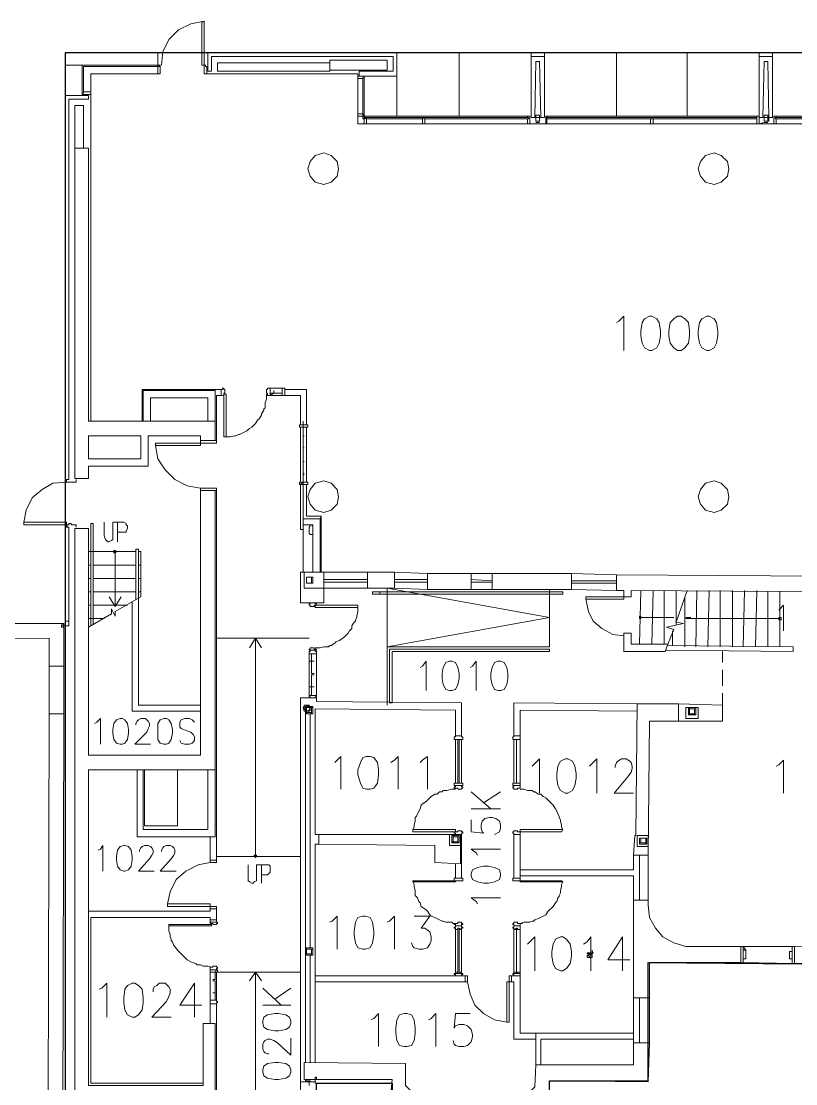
# Model space of a CAD drawing. Header units: metres. Extents: x 3 to 116, y 0 to 119.
# Drawn here: x 68.4 to 84.65, y 96.44 to 118.74 of the extents above; entities that cross this region are included whole.
import ezdxf

# ---------------------------------------------------------------- set-up
doc = ezdxf.new("R2010")
doc.units = ezdxf.units.M
doc.layers.add('Outside', color=7, linetype='Continuous')
doc.layers.add('PDF_Geometry', color=7, linetype='Continuous', transparency=0.8)

msp = doc.modelspace()

# ---------------------------------------------------------------- linework, layer by layer
at = {"layer": 'Outside'}
msp.add_lwpolyline([(100.096, 5.23), (100.096, 66.704), (97.823, 66.679), (97.823, 88.373), (89.611, 88.424), (89.611, 89.55), (74.594, 89.55), (74.594, 96.457), (76.18, 96.457), (76.18, 96.215), (77.024, 95.408), (78.61, 95.382), (79.48, 96.201), (79.48, 96.508), (81.552, 96.508), (81.552, 98.989), (90.404, 98.913, 0.249522), (91.658, 101.292), (94.011, 101.266), (94.037, 107.022), (92.092, 107.048), (92.092, 118.074), (69.324, 118.074), (69.324, 82.054)], format="xyb", dxfattribs=at)
at = {"layer": 'PDF_Geometry', "lineweight": 5}
for points in [[(72.189, 118.714), (72.24, 118.739), (72.189, 118.714), (72.189, 117.818), (72.24, 117.818), (72.24, 118.739), (71.959, 118.688), (71.703, 118.56), (71.499, 118.355), (71.371, 118.1), (71.345, 117.818)], [(71.268, 117.818), (71.268, 118.074), (69.324, 118.074), (69.324, 117.179), (69.324, 109.12), (69.401, 109.12), (69.35, 109.12), (69.35, 109.069), (69.554, 109.069), (69.554, 109.12)], [(72.24, 118.074), (72.317, 118.074)], [(72.317, 117.69), (72.317, 118.074), (76.282, 118.074), (76.282, 117.588), (75.489, 117.588), (75.489, 117.69), (76.206, 117.69), (76.206, 117.997), (72.394, 117.997), (72.394, 117.69), (72.317, 117.69), (72.292, 117.741), (72.292, 117.793)], [(76.282, 118.074), (92.144, 118.074), (92.144, 116.079)], [(77.587, 116.744), (77.587, 118.074)], [(79.097, 117.997), (79.097, 118.074)], [(79.173, 116.718), (79.097, 116.718), (79.097, 117.997), (79.378, 117.997)], [(79.301, 116.718), (79.378, 116.718), (79.378, 117.997), (79.378, 118.074)], [(80.887, 116.744), (80.887, 118.074)], [(82.371, 118.074), (82.371, 116.744)], [(83.88, 117.997), (83.88, 118.074)], [(84.162, 118.074), (84.162, 117.997)], [(69.682, 117.818), (69.324, 117.818)], [(71.268, 117.639), (71.319, 117.639), (71.319, 117.818), (71.294, 117.818), (71.294, 117.793), (71.268, 117.793), (71.268, 117.639), (69.861, 117.639), (69.861, 117.255), (69.861, 110.348)], [(74.875, 117.716), (74.875, 117.69), (72.522, 117.69), (72.522, 117.869), (74.875, 117.869)], [(76.078, 117.741), (76.078, 117.869)], [(79.199, 117.895), (79.276, 117.895), (79.199, 117.895), (79.173, 116.718), (79.301, 116.718), (79.276, 117.895)], [(83.983, 117.895), (84.06, 117.895), (83.983, 117.895), (83.957, 116.718), (84.085, 116.718), (84.06, 117.895)], [(75.464, 117.588), (75.464, 117.639), (72.292, 117.639)], [(75.464, 117.537), (75.464, 116.59), (76.82, 116.59), (76.82, 116.693), (75.643, 116.693), (75.592, 116.744), (75.592, 117.537), (75.592, 116.769), (75.566, 116.795), (75.566, 117.537)], [(76.282, 116.744), (76.282, 117.588)], [(69.401, 109.12), (69.401, 117.102), (69.81, 117.102), (69.81, 117.179), (69.324, 117.179)], [(69.529, 116.079), (69.529, 116.974), (69.708, 116.974), (69.708, 116.079)], [(75.592, 116.769), (75.592, 116.744), (75.592, 116.769), (75.566, 116.769), (75.566, 116.795), (75.464, 116.795), (75.464, 116.744), (75.592, 116.744), (75.617, 116.718), (75.643, 116.718), (75.643, 116.59), (75.592, 116.59), (75.592, 116.693), (75.617, 116.693), (75.617, 116.718), (75.592, 116.718), (75.592, 116.744), (75.592, 116.693), (75.566, 116.693), (75.566, 116.744), (79.02, 116.744), (79.02, 116.718), (79.045, 116.718), (79.045, 116.693), (79.02, 116.693), (79.02, 116.59), (79.071, 116.59), (79.071, 116.744), (79.02, 116.744), (79.071, 116.744)], [(75.592, 116.718), (75.617, 116.718)], [(79.02, 116.718), (76.845, 116.718), (76.82, 116.718), (75.643, 116.718)], [(76.871, 116.693), (79.02, 116.693), (79.02, 116.59), (76.871, 116.59)], [(79.199, 116.769), (79.199, 116.641), (79.276, 116.641), (79.276, 116.769), (79.199, 116.769), (79.276, 116.769)], [(79.199, 116.616), (79.276, 116.616)], [(79.404, 116.744), (79.429, 116.744), (79.404, 116.744), (79.404, 116.59), (79.429, 116.59), (79.429, 116.744)], [(83.88, 116.744), (83.829, 116.744), (83.88, 116.744), (83.88, 116.59), (83.829, 116.59), (83.829, 116.744), (79.429, 116.744), (79.429, 116.693), (81.604, 116.693), (81.604, 116.59), (79.429, 116.59)], [(83.829, 116.59), (81.655, 116.59), (81.655, 116.693), (83.829, 116.693), (83.829, 116.718), (81.629, 116.718), (79.429, 116.718)], [(84.06, 116.616), (83.983, 116.616), (83.88, 116.59), (84.187, 116.59)], [(83.983, 116.769), (83.983, 116.641), (84.085, 116.641), (84.085, 116.769), (83.983, 116.769), (84.06, 116.769)], [(88.664, 116.744), (88.613, 116.744), (88.664, 116.744), (88.664, 116.59), (88.613, 116.59), (88.613, 116.744), (84.239, 116.744), (84.239, 116.718), (86.413, 116.718), (86.388, 116.693), (84.239, 116.693)], [(79.404, 116.59), (79.071, 116.59)], [(86.388, 116.59), (84.239, 116.59)], [(72.599, 110.885), (72.599, 111.013), (72.599, 110.885), (72.496, 110.885), (72.496, 109.939), (72.471, 109.939), (72.164, 109.939), (72.164, 110.041), (72.164, 109.939), (72.164, 109.888), (72.496, 109.888), (72.496, 109.939), (72.164, 109.939), (72.164, 110.041), (71.064, 110.041), (71.064, 109.402), (69.81, 109.402), (69.81, 109.146), (69.529, 109.146), (69.529, 116.079), (69.81, 116.079), (69.81, 110.348), (72.471, 110.348), (72.471, 109.939)], [(80.887, 112.42), (80.938, 112.446), (81.041, 112.548), (81.041, 111.832)], [(82.09, 112.497), (82.166, 112.548), (82.09, 112.497), (82.013, 112.42), (81.987, 112.241), (81.987, 112.139), (82.013, 111.985), (82.09, 111.883), (82.166, 111.832), (82.243, 111.832), (82.32, 111.883), (82.397, 111.985), (82.422, 112.139), (82.422, 112.241), (82.397, 112.42), (82.32, 112.497), (82.243, 112.548), (82.166, 112.548)], [(73.622, 111.039), (73.878, 111.039)], [(73.929, 110.885), (73.929, 111.013), (73.929, 110.885), (73.878, 110.885), (73.878, 111.039), (73.929, 111.039), (73.929, 111.013)], [(70.936, 110.348), (70.936, 111.013), (72.599, 111.013)], [(70.961, 110.348), (70.961, 110.988), (72.471, 110.988), (72.471, 110.348)], [(72.317, 110.348), (72.317, 110.834), (71.115, 110.834), (71.115, 110.348)], [(72.65, 110.016), (72.701, 110.016), (72.701, 110.911), (72.65, 110.911), (72.65, 110.016), (72.778, 110.016), (72.88, 110.041), (72.906, 110.041), (72.957, 110.067), (72.982, 110.067), (73.136, 110.143), (73.187, 110.195), (73.238, 110.22), (73.315, 110.297), (73.366, 110.374), (73.392, 110.399), (73.443, 110.476), (73.443, 110.502), (73.494, 110.578), (73.494, 110.604), (73.52, 110.629), (73.52, 110.732), (73.545, 110.809), (73.545, 110.911)], [(73.699, 110.936), (73.699, 110.988), (73.699, 110.936), (73.622, 110.936)], [(73.878, 110.885), (73.622, 110.885), (73.699, 110.936), (73.878, 110.936)], [(74.261, 110.271), (74.261, 110.885), (73.929, 110.885), (73.929, 111.013), (74.389, 111.013), (74.389, 110.271), (74.261, 110.271), (74.415, 110.271), (74.415, 110.22), (74.236, 110.22), (74.236, 110.271), (74.261, 110.271), (74.389, 110.271)], [(74.389, 110.22), (74.389, 109.069), (74.261, 109.069), (74.261, 110.22), (74.313, 110.22), (74.313, 110.041), (74.338, 110.041), (74.313, 110.041), (74.313, 109.785), (74.338, 109.785), (74.313, 109.785), (74.313, 109.504), (74.338, 109.504), (74.313, 109.504), (74.313, 109.248), (74.338, 109.248)], [(74.313, 107.176), (74.313, 110.348)], [(72.164, 108.941), (71.882, 108.992), (71.626, 109.12), (71.422, 109.325), (71.268, 109.555), (71.217, 109.836), (71.217, 109.888), (71.217, 109.836), (72.164, 109.836), (72.164, 109.888), (71.217, 109.888)], [(72.164, 109.888), (72.164, 109.836)], [(68.454, 108.225), (68.505, 108.481), (68.633, 108.736), (68.838, 108.915), (69.068, 109.043), (69.35, 109.069)], [(74.696, 107.176), (74.696, 108.353), (74.671, 108.301), (74.313, 108.301), (74.313, 108.071), (74.261, 108.071), (74.261, 109.018), (74.415, 109.018), (74.415, 109.069), (74.236, 109.069), (74.236, 109.018), (74.261, 109.018), (74.313, 109.069), (74.313, 109.222), (74.338, 109.222)], [(69.81, 96.124), (72.471, 96.124), (72.471, 97.71), (72.215, 97.71), (72.215, 96.406), (69.81, 96.406), (69.81, 103.032), (72.471, 103.032), (72.471, 108.89), (72.164, 108.89), (72.164, 103.339), (69.81, 103.339), (69.81, 108.097), (69.529, 108.097), (69.529, 96.124)], [(72.471, 108.89), (72.496, 108.89), (72.496, 101.087), (72.368, 101.087), (72.368, 101.624)], [(74.261, 109.018), (74.389, 109.018), (74.389, 108.353), (74.696, 108.353)], [(69.554, 108.122), (69.554, 108.174), (69.452, 108.174), (69.452, 108.199), (69.401, 108.199), (69.401, 108.174), (69.35, 108.174), (69.35, 108.122), (69.375, 108.122), (69.35, 108.174), (68.454, 108.174), (68.454, 108.225), (69.35, 108.225), (69.35, 108.174)], [(69.861, 106.05), (69.861, 108.199), (69.912, 108.199), (69.912, 106.076)], [(70.424, 107.815), (70.424, 108.225), (70.322, 108.225), (70.322, 107.867), (70.296, 107.841), (70.245, 107.815), (70.219, 107.815), (70.168, 107.867), (70.143, 107.943), (70.143, 108.225)], [(70.424, 108.225), (70.552, 108.225), (70.603, 108.199), (70.603, 108.174), (70.629, 108.148), (70.629, 108.097), (70.603, 108.046), (70.603, 108.02), (70.424, 108.02)], [(74.313, 108.174), (74.517, 108.174), (74.517, 108.046)], [(74.466, 108.148), (74.466, 108.174), (74.466, 108.148), (74.441, 108.122), (74.441, 107.995), (74.466, 107.969), (74.517, 107.969), (74.517, 108.148), (74.492, 108.174), (74.466, 108.174)], [(74.671, 107.176), (74.671, 108.301)], [(69.324, 108.122), (69.401, 108.122)], [(74.517, 107.176), (74.517, 108.071)], [(72.471, 107.457), (72.471, 107.867)], [(72.471, 107.432), (72.471, 107.841)], [(69.912, 107.611), (70.808, 107.611), (69.81, 107.611), (69.861, 107.611)], [(69.81, 106.025), (70.296, 106.306), (70.296, 106.408), (70.373, 106.255), (70.373, 106.357), (70.91, 106.664), (70.91, 107.611)], [(70.399, 107.611), (70.373, 107.636), (70.347, 107.636), (70.347, 107.585), (70.373, 107.585), (70.399, 107.611), (70.373, 107.636), (70.347, 107.636), (70.399, 107.611), (70.347, 107.611), (70.399, 107.611), (70.347, 107.611), (70.373, 107.585), (70.347, 107.585)], [(70.373, 107.611), (70.373, 106.46)], [(72.164, 104.387), (70.859, 104.387), (70.859, 106.639), (70.859, 107.662), (70.808, 107.662), (70.808, 106.613)], [(72.164, 107.534), (72.164, 107.432)], [(69.81, 107.329), (69.861, 107.329)], [(69.861, 107.329), (69.81, 107.329), (69.861, 107.329)], [(70.859, 107.329), (70.91, 107.329)], [(70.859, 107.329), (70.91, 107.329), (70.859, 107.329)], [(69.861, 107.048), (69.81, 107.048)], [(69.912, 107.048), (70.808, 107.048)], [(70.91, 107.048), (70.859, 107.048)], [(74.748, 106.843), (75.668, 106.843), (74.748, 106.843), (74.748, 106.536), (74.261, 106.536), (74.261, 107.176), (74.441, 107.176)], [(74.389, 107.074), (74.389, 106.946), (74.389, 107.074), (74.517, 107.074), (74.389, 107.074), (74.517, 107.074), (74.517, 106.946), (74.492, 106.946), (74.492, 107.074), (74.517, 107.074), (74.517, 106.946), (74.389, 106.946), (74.492, 106.946), (74.389, 106.946)], [(75.668, 107.022), (74.748, 107.022), (74.748, 106.971), (75.668, 106.971)], [(76.231, 107.022), (76.922, 107.022), (76.922, 106.971), (76.231, 106.971)], [(77.843, 106.818), (76.922, 106.818), (76.922, 107.15), (77.843, 107.15)], [(78.278, 107.15), (77.843, 107.15), (77.843, 106.818), (78.278, 106.818)], [(77.843, 107.022), (78.278, 106.997)], [(76.078, 104.387), (76.078, 105.615), (79.48, 106.229), (76.078, 106.843), (76.078, 105.615), (79.48, 105.615), (79.48, 106.818)], [(78.278, 106.971), (77.843, 106.971)], [(79.941, 106.997), (80.887, 106.997), (80.887, 106.946), (79.941, 106.946)], [(67.712, 106.587), (67.712, 106.101), (69.298, 106.101), (69.298, 105.206), (68.991, 105.206), (68.991, 105.794), (63.926, 105.769), (63.926, 103.543), (63.542, 103.543), (63.542, 103.722), (63.721, 103.722), (63.721, 105.769), (63.491, 105.769), (63.491, 105.871), (63.542, 105.871)], [(69.81, 106.767), (69.861, 106.767)], [(70.808, 106.767), (69.912, 106.767)], [(70.245, 106.664), (70.373, 106.46), (70.501, 106.664)], [(70.859, 106.767), (70.91, 106.767)], [(76.769, 106.767), (75.924, 106.767), (75.924, 106.715), (76.769, 106.715)], [(81.041, 105.846), (80.811, 105.871), (80.58, 105.999), (80.401, 106.153), (80.299, 106.357), (80.248, 106.613)], [(81.041, 106.664), (81.041, 106.613)], [(81.399, 106.792), (81.373, 105.667)], [(81.629, 105.667), (81.655, 106.792)], [(81.885, 106.792), (81.885, 105.667)], [(82.371, 106.792), (82.141, 106.127), (82.294, 106.101), (81.936, 106.025), (82.09, 105.973), (81.962, 105.667)], [(82.141, 106.076), (82.141, 106.792)], [(82.32, 105.615), (82.32, 106.664)], [(82.576, 106.792), (82.55, 105.615)], [(82.806, 105.615), (82.832, 106.792)], [(83.062, 106.792), (83.062, 105.615)], [(83.318, 105.615), (83.318, 106.792)], [(83.573, 106.792), (83.548, 105.615)], [(83.804, 105.615), (83.829, 106.792)], [(84.06, 106.767), (84.06, 105.615)], [(84.315, 105.615), (84.315, 106.767)], [(69.861, 106.485), (69.81, 106.485)], [(69.912, 106.485), (70.629, 106.485)], [(72.164, 104.259), (70.731, 104.259), (70.731, 106.562)], [(74.62, 105.59), (74.568, 105.59), (74.671, 105.59), (74.748, 105.615), (74.85, 105.615), (74.875, 105.641), (74.901, 105.641), (74.978, 105.692), (75.003, 105.718), (75.08, 105.743), (75.106, 105.769), (75.182, 105.82), (75.259, 105.897), (75.285, 105.948), (75.336, 105.999), (75.336, 106.05), (75.387, 106.127), (75.413, 106.153), (75.413, 106.178), (75.438, 106.229), (75.438, 106.255), (75.464, 106.357), (75.464, 106.434)], [(84.29, 106.383), (84.392, 106.485), (84.392, 105.948)], [(69.298, 106.025), (69.247, 106.025), (69.247, 106.076), (69.298, 106.076), (69.273, 106.05), (69.401, 106.05), (69.273, 106.05), (69.401, 106.05), (69.401, 106.153), (69.35, 106.153), (69.401, 106.153), (69.401, 106.05)], [(70.143, 106.204), (69.81, 106.204)], [(82.013, 106.229), (82.09, 106.229), (81.399, 106.229), (81.399, 106.255), (81.373, 106.255), (81.373, 106.204), (81.399, 106.204), (81.399, 106.229)], [(82.448, 106.229), (82.345, 106.229)], [(84.315, 106.204), (82.345, 106.204)], [(82.064, 105.948), (82.064, 105.641)], [(72.496, 105.794), (74.261, 105.794), (74.441, 105.794)], [(73.443, 105.59), (73.315, 105.794), (73.187, 105.59)], [(73.34, 101.215), (73.34, 101.241), (73.289, 101.241), (73.289, 101.215), (73.315, 101.19), (73.34, 101.215), (73.315, 101.215), (73.315, 101.19), (73.315, 101.215), (73.34, 101.215), (73.34, 101.241), (73.315, 101.215), (73.315, 101.241), (73.315, 101.215), (73.289, 101.241), (73.289, 101.215), (73.315, 101.215), (73.315, 101.19), (73.315, 105.794)], [(74.21, 105.794), (74.082, 105.794)], [(74.543, 105.59), (74.466, 105.59), (74.543, 105.59), (74.543, 105.564), (74.594, 105.564), (74.594, 105.539), (74.441, 105.539), (74.441, 105.564), (74.466, 105.564), (74.466, 105.59)], [(74.568, 105.539), (74.466, 105.539), (74.568, 105.539), (74.568, 105.513), (74.594, 105.513), (74.594, 105.462), (74.441, 105.462), (74.441, 105.513), (74.466, 105.513), (74.466, 105.539)], [(74.441, 105.462), (74.441, 105.308), (74.492, 105.308), (74.492, 105.462)], [(74.594, 104.592), (74.594, 104.771), (74.594, 105.027), (74.594, 105.308), (74.594, 105.462)], [(81.911, 105.539), (84.597, 105.513), (84.597, 105.615), (81.962, 105.641)], [(83.113, 105.283), (83.113, 105.513)], [(74.543, 105.027), (74.492, 105.027), (74.492, 104.771), (74.543, 104.771), (74.441, 104.771), (74.441, 105.027), (74.441, 105.308), (74.543, 105.308), (74.492, 105.308), (74.492, 105.053), (74.543, 105.053)], [(74.492, 105.308), (74.543, 105.308)], [(76.82, 105.206), (76.769, 105.18), (76.82, 105.206), (76.896, 105.308), (76.896, 104.694)], [(77.306, 105.283), (77.383, 105.308), (77.306, 105.283), (77.255, 105.18), (77.229, 105.053), (77.229, 104.95), (77.255, 104.822), (77.306, 104.72), (77.383, 104.694), (77.434, 104.694), (77.51, 104.72), (77.562, 104.822), (77.587, 104.95), (77.587, 105.053), (77.562, 105.18), (77.51, 105.283), (77.434, 105.308), (77.383, 105.308)], [(77.817, 105.18), (77.869, 105.206), (77.945, 105.308), (77.945, 104.694)], [(78.329, 105.283), (78.406, 105.308), (78.329, 105.283), (78.278, 105.18), (78.252, 105.053), (78.252, 104.95), (78.278, 104.822), (78.329, 104.72), (78.406, 104.694), (78.457, 104.694), (78.534, 104.72), (78.585, 104.822), (78.61, 104.95), (78.61, 105.053), (78.585, 105.18), (78.534, 105.283), (78.457, 105.308), (78.406, 105.308)], [(83.113, 104.797), (83.113, 105.129)], [(74.441, 104.592), (74.441, 104.771), (74.492, 104.771), (74.492, 104.592)], [(74.568, 104.541), (74.466, 104.541), (74.568, 104.541), (74.568, 104.566), (74.594, 104.566), (74.594, 104.592), (74.441, 104.592), (74.441, 104.566), (74.466, 104.566), (74.466, 104.541)], [(74.492, 104.771), (74.543, 104.771)], [(83.113, 104.387), (83.113, 104.643)], [(74.441, 89.626), (74.261, 89.626), (74.261, 96.482), (74.261, 104.541), (74.594, 104.541), (74.594, 104.464), (77.638, 104.439), (77.638, 103.748), (77.51, 103.748), (77.51, 104.285), (74.568, 104.311), (74.568, 101.676), (74.645, 101.676)], [(74.441, 104.387), (74.466, 104.336), (74.441, 104.387), (74.338, 104.387), (74.338, 104.362), (74.313, 104.336), (74.338, 104.259), (74.441, 104.259), (74.466, 104.285), (74.466, 104.336), (74.441, 104.362), (74.415, 104.387), (74.364, 104.362), (74.338, 104.336), (74.338, 104.311), (74.389, 104.259), (74.441, 104.285), (74.466, 104.336)], [(74.364, 96.892), (74.364, 104.362), (74.389, 104.362), (74.389, 104.234), (74.389, 104.362), (74.517, 104.362), (74.517, 104.336), (74.389, 104.336), (74.389, 104.362), (74.517, 104.362)], [(77.638, 103.748), (77.638, 104.387)], [(81.322, 104.413), (78.738, 104.439), (78.738, 103.748), (78.866, 103.748), (78.866, 104.285), (81.322, 104.259)], [(78.738, 103.748), (78.738, 104.362)], [(82.192, 104.413), (83.113, 104.387), (83.113, 104.055), (82.192, 104.055)], [(74.389, 104.208), (74.492, 104.208), (74.492, 104.234), (74.389, 104.234), (74.389, 104.208), (74.517, 104.208), (74.492, 104.208), (74.492, 104.336), (74.517, 104.336), (74.517, 104.208)], [(74.466, 99.296), (74.466, 104.208)], [(82.422, 104.336), (82.397, 104.336), (82.422, 104.336), (82.422, 104.208), (82.397, 104.208), (82.397, 104.336), (82.55, 104.336), (82.422, 104.336), (82.422, 104.311), (82.55, 104.311), (82.55, 104.336)], [(82.55, 104.183), (82.525, 104.183), (82.525, 104.311), (82.55, 104.311), (82.55, 104.183), (82.397, 104.183), (82.525, 104.183), (82.525, 104.208), (82.397, 104.208), (82.397, 104.183)], [(69.989, 104.029), (69.938, 104.004), (69.989, 104.029), (70.066, 104.106), (70.066, 103.569)], [(70.399, 104.08), (70.475, 104.106), (70.399, 104.08), (70.347, 104.004), (70.322, 103.876), (70.322, 103.799), (70.347, 103.671), (70.399, 103.594), (70.475, 103.569), (70.526, 103.569), (70.578, 103.594), (70.629, 103.671), (70.654, 103.799), (70.654, 103.876), (70.629, 104.004), (70.578, 104.08), (70.526, 104.106), (70.475, 104.106)], [(70.808, 104.004), (70.808, 103.978), (70.808, 104.004), (70.833, 104.055), (70.859, 104.08), (70.91, 104.106), (71.012, 104.106), (71.064, 104.055), (71.089, 104.004), (71.089, 103.952), (71.064, 103.901), (71.038, 103.825), (70.782, 103.569), (71.115, 103.569)], [(71.319, 104.08), (71.396, 104.106), (71.319, 104.08), (71.268, 104.004), (71.268, 103.671), (71.319, 103.594), (71.396, 103.569), (71.447, 103.569), (71.499, 103.594), (71.55, 103.671), (71.575, 103.799), (71.575, 103.876), (71.55, 104.004), (71.499, 104.08), (71.447, 104.106), (71.396, 104.106)], [(71.985, 104.08), (72.036, 104.029), (71.985, 104.08), (71.933, 104.106), (71.831, 104.106), (71.754, 104.08), (71.729, 104.029), (71.729, 103.927), (71.754, 103.901), (71.806, 103.876), (71.959, 103.825), (72.01, 103.773), (72.036, 103.722), (72.036, 103.645), (71.985, 103.594), (71.933, 103.569), (71.831, 103.569), (71.754, 103.594), (71.729, 103.645)], [(77.51, 102.75), (77.51, 103.671), (77.638, 103.671), (77.638, 102.75), (77.587, 102.75), (77.587, 103.671), (77.562, 103.671), (77.562, 102.75), (77.587, 102.75)], [(78.866, 102.75), (78.866, 103.671), (78.738, 103.671), (78.738, 102.75), (78.79, 102.75), (78.79, 103.671), (78.79, 102.75)], [(75.029, 103.236), (74.978, 103.185), (75.106, 103.313), (75.106, 102.622)], [(75.566, 103.287), (75.643, 103.313), (75.566, 103.287), (75.515, 103.185), (75.464, 103.032), (75.464, 102.929), (75.515, 102.75), (75.566, 102.648), (75.643, 102.622), (75.72, 102.622), (75.796, 102.648), (75.873, 102.75), (75.899, 102.929), (75.899, 103.032), (75.873, 103.185), (75.796, 103.287), (75.72, 103.313), (75.643, 103.313)], [(76.155, 103.185), (76.231, 103.236), (76.308, 103.313), (76.308, 102.622)], [(76.769, 103.185), (76.82, 103.236), (76.922, 103.313), (76.922, 102.622)], [(79.122, 103.108), (79.276, 103.262), (79.276, 102.545)], [(80.324, 103.108), (80.478, 103.262), (80.478, 102.545)], [(80.862, 103.083), (80.862, 103.108), (80.887, 103.185), (80.913, 103.211), (80.99, 103.262), (81.092, 103.262), (81.169, 103.211), (81.194, 103.185), (81.22, 103.108), (81.22, 103.057), (81.194, 102.98), (81.118, 102.878), (80.836, 102.545), (81.245, 102.545)], [(84.29, 103.134), (84.239, 103.108), (84.29, 103.134), (84.392, 103.236), (84.392, 102.545)], [(72.317, 103.032), (72.317, 101.778), (70.961, 101.778), (70.961, 103.032), (70.833, 103.032), (70.833, 101.624), (72.471, 101.624), (72.471, 103.032)], [(77.459, 102.622), (77.51, 102.622), (77.434, 102.622), (77.331, 102.597), (77.255, 102.597), (77.229, 102.571), (77.178, 102.571), (77.127, 102.52), (77.076, 102.52), (76.999, 102.469), (76.896, 102.366), (76.82, 102.315), (76.794, 102.29), (76.769, 102.213), (76.743, 102.162), (76.692, 102.059), (76.666, 102.034), (76.666, 101.957), (76.641, 101.88), (76.641, 101.829), (76.615, 101.778)], [(77.664, 102.699), (77.638, 102.699), (77.664, 102.699), (77.664, 102.75), (77.485, 102.75), (77.485, 102.699), (77.638, 102.699)], [(77.843, 102.571), (78.252, 102.213)], [(78.099, 102.341), (78.457, 102.571)], [(78.713, 102.699), (78.738, 102.699), (78.713, 102.699), (78.713, 102.75), (78.866, 102.75), (78.866, 102.699), (78.738, 102.699)], [(79.736, 101.727), (79.762, 101.778), (78.866, 101.778), (78.866, 101.727), (79.736, 101.727), (79.762, 101.778), (79.736, 101.829), (79.736, 101.88), (79.711, 101.957), (79.711, 101.983), (79.685, 102.034), (79.685, 102.059), (79.659, 102.111), (79.634, 102.162), (79.608, 102.213), (79.557, 102.29), (79.404, 102.443), (79.352, 102.469), (79.301, 102.52), (79.25, 102.52), (79.173, 102.571), (79.148, 102.571), (79.122, 102.597), (79.02, 102.597), (78.943, 102.622), (78.866, 102.622)], [(78.457, 102.213), (77.843, 102.213)], [(78.329, 101.676), (78.431, 101.727), (78.457, 101.804), (78.457, 101.88), (78.431, 101.957), (78.355, 102.008), (78.278, 102.034), (78.227, 102.034), (78.124, 102.008), (78.073, 101.957), (78.048, 101.88), (78.048, 101.804), (78.073, 101.727), (78.099, 101.701), (77.843, 101.727), (77.843, 101.983)], [(77.51, 101.676), (77.638, 101.676), (77.638, 100.755), (77.51, 100.755), (77.51, 101.062)], [(78.866, 100.934), (78.866, 101.676), (78.738, 101.676), (78.738, 100.755), (78.866, 100.755), (78.866, 100.806)], [(70.066, 101.369), (70.015, 101.343), (70.066, 101.369), (70.117, 101.445), (70.117, 100.908)], [(70.475, 101.42), (70.552, 101.445), (70.475, 101.42), (70.424, 101.343), (70.399, 101.215), (70.399, 101.138), (70.424, 101.011), (70.475, 100.934), (70.552, 100.908), (70.578, 100.908), (70.654, 100.934), (70.705, 101.011), (70.731, 101.138), (70.731, 101.215), (70.705, 101.343), (70.654, 101.42), (70.578, 101.445), (70.552, 101.445)], [(70.885, 101.343), (70.885, 101.317), (70.885, 101.343), (70.91, 101.394), (70.936, 101.42), (70.987, 101.445), (71.064, 101.445), (71.115, 101.42), (71.14, 101.394), (71.166, 101.343), (71.166, 101.292), (71.14, 101.241), (71.089, 101.164), (70.859, 100.908), (71.192, 100.908)], [(71.345, 101.317), (71.345, 101.343), (71.371, 101.394), (71.396, 101.42), (71.447, 101.445), (71.524, 101.445), (71.575, 101.42), (71.601, 101.394), (71.626, 101.343), (71.626, 101.292), (71.601, 101.241), (71.55, 101.164), (71.319, 100.908), (71.652, 100.908)], [(74.568, 101.471), (74.645, 101.471), (74.568, 101.471), (74.568, 98.708)], [(77.434, 101.65), (77.459, 101.65), (77.459, 101.522), (77.434, 101.522), (77.434, 101.65), (77.587, 101.65), (77.459, 101.65), (77.459, 101.624), (77.587, 101.624), (77.587, 101.65)], [(77.587, 101.497), (77.562, 101.497), (77.562, 101.624), (77.587, 101.624), (77.587, 101.497), (77.434, 101.497), (77.562, 101.497), (77.562, 101.522), (77.434, 101.522), (77.434, 101.497)], [(81.373, 101.599), (81.399, 101.599), (81.399, 101.497), (81.373, 101.497), (81.373, 101.599), (81.527, 101.599), (81.399, 101.599), (81.527, 101.599), (81.527, 101.471), (81.501, 101.471), (81.501, 101.599), (81.527, 101.599), (81.527, 101.471), (81.373, 101.471), (81.501, 101.471), (81.501, 101.497), (81.373, 101.497), (81.373, 101.471)], [(77.971, 101.241), (77.945, 101.292), (77.843, 101.369), (78.457, 101.369)], [(81.245, 100.294), (81.245, 100.806), (78.866, 100.806), (78.866, 100.934), (81.245, 100.934), (81.245, 101.241)], [(81.373, 101.241), (81.373, 100.294)], [(81.552, 101.241), (81.552, 100.294)], [(72.368, 101.087), (72.113, 101.036), (71.857, 100.908), (71.652, 100.729), (71.524, 100.473), (71.473, 100.217), (71.473, 100.166), (71.473, 100.217), (72.368, 100.217), (72.368, 100.166), (71.473, 100.166)], [(72.496, 101.138), (72.368, 101.138)], [(72.496, 101.215), (74.261, 101.215)], [(73.161, 101.036), (73.161, 100.704), (73.187, 100.678), (73.238, 100.652), (73.264, 100.652), (73.289, 100.678), (73.34, 100.704), (73.34, 101.036), (73.443, 101.036), (73.443, 100.652)], [(73.443, 101.036), (73.596, 101.036), (73.622, 101.011), (73.622, 100.883), (73.571, 100.831), (73.443, 100.831)], [(77.869, 100.729), (77.843, 100.806), (77.869, 100.729), (77.971, 100.678), (78.099, 100.652), (78.201, 100.652), (78.329, 100.678), (78.431, 100.729), (78.457, 100.806), (78.457, 100.857), (78.431, 100.934), (78.329, 100.985), (78.201, 101.011), (78.099, 101.011), (77.971, 100.985), (77.869, 100.934), (77.843, 100.857), (77.843, 100.806)], [(76.615, 100.704), (76.615, 100.678), (77.51, 100.678), (77.51, 100.704), (76.615, 100.704), (76.615, 100.678), (76.641, 100.627), (76.641, 100.576), (76.666, 100.499), (76.666, 100.397), (76.717, 100.345), (76.743, 100.269), (76.769, 100.243), (76.794, 100.166), (76.82, 100.141), (76.896, 100.09), (76.922, 100.064), (76.973, 99.987), (76.999, 99.962), (77.076, 99.936), (77.229, 99.859), (77.255, 99.859), (77.306, 99.834), (77.434, 99.834), (77.459, 99.808), (77.51, 99.808)], [(78.917, 99.808), (78.866, 99.808), (78.943, 99.834), (79.071, 99.834), (79.122, 99.859), (79.148, 99.859), (79.173, 99.885), (79.25, 99.91), (79.404, 99.987), (79.455, 100.064), (79.557, 100.166), (79.608, 100.243), (79.634, 100.269), (79.659, 100.345), (79.685, 100.371), (79.685, 100.397), (79.711, 100.448), (79.711, 100.499), (79.736, 100.576), (79.736, 100.627), (79.762, 100.678)], [(77.971, 100.217), (77.945, 100.269), (77.843, 100.345), (78.457, 100.345)], [(72.215, 96.457), (69.861, 96.457), (69.861, 99.936), (72.368, 99.936), (72.368, 99.834), (72.496, 99.834), (72.496, 100.166), (72.368, 100.166), (72.368, 100.064), (69.81, 100.064)], [(72.368, 100.166), (72.368, 100.217)], [(72.368, 100.115), (72.496, 100.115)], [(72.368, 99.885), (72.496, 99.885)], [(74.927, 99.859), (74.875, 99.834), (74.927, 99.859), (75.029, 99.962), (75.029, 99.271)], [(75.464, 99.936), (75.566, 99.962), (75.464, 99.936), (75.413, 99.834), (75.387, 99.655), (75.387, 99.552), (75.413, 99.399), (75.464, 99.296), (75.566, 99.271), (75.617, 99.271), (75.72, 99.296), (75.771, 99.399), (75.796, 99.552), (75.796, 99.655), (75.771, 99.834), (75.72, 99.936), (75.617, 99.962), (75.566, 99.962)], [(76.078, 99.834), (76.129, 99.859), (76.231, 99.962), (76.231, 99.271)], [(76.641, 99.962), (76.973, 99.962), (76.794, 99.706), (76.871, 99.706), (76.948, 99.655), (76.973, 99.629), (76.999, 99.527), (76.999, 99.45), (76.973, 99.373), (76.922, 99.296), (76.82, 99.271), (76.743, 99.271), (76.641, 99.296), (76.615, 99.322), (76.589, 99.399)], [(71.499, 99.783), (71.499, 99.757), (72.394, 99.757), (72.394, 99.783), (71.499, 99.783), (71.499, 99.655), (71.524, 99.578), (71.524, 99.527), (71.55, 99.476), (71.55, 99.45), (71.575, 99.424), (71.601, 99.348), (71.626, 99.322), (71.678, 99.245), (71.882, 99.041), (71.985, 98.989), (72.061, 98.964), (72.087, 98.938), (72.164, 98.938), (72.215, 98.913), (72.317, 98.913), (72.394, 98.887)], [(77.664, 99.731), (77.638, 99.731), (77.664, 99.731), (77.664, 99.706), (77.638, 99.706), (77.638, 99.68), (77.587, 99.68), (77.587, 99.706), (77.562, 99.706), (77.562, 99.68), (77.51, 99.68), (77.51, 99.706), (77.485, 99.706), (77.485, 99.731), (77.51, 99.731), (77.51, 99.757), (77.638, 99.757), (77.638, 99.731)], [(77.51, 99.68), (77.51, 98.759), (77.638, 98.759), (77.638, 99.68), (77.587, 99.706), (77.587, 98.759), (77.562, 98.759), (77.562, 99.706), (77.587, 99.706)], [(78.866, 99.68), (78.866, 98.759), (78.738, 98.759), (78.738, 99.68), (78.79, 99.706), (78.79, 98.759), (78.79, 99.706)], [(79.071, 99.424), (79.02, 99.373), (79.173, 99.527), (79.173, 98.81)], [(80.197, 99.373), (80.273, 99.424), (80.35, 99.527), (80.35, 98.81)], [(81.169, 99.041), (80.708, 99.041), (81.015, 99.527), (81.015, 98.81)], [(74.517, 99.296), (74.389, 99.296), (74.389, 99.271), (74.517, 99.271), (74.517, 99.296), (74.389, 99.296), (74.389, 99.169), (74.389, 99.296)], [(74.492, 99.143), (74.389, 99.143), (74.492, 99.143), (74.492, 99.169), (74.389, 99.169), (74.389, 99.143), (74.517, 99.143), (74.492, 99.143), (74.492, 99.271), (74.517, 99.271), (74.517, 99.143)], [(80.273, 99.092), (80.376, 99.092), (80.273, 99.092), (80.273, 99.143), (80.324, 99.117), (80.324, 99.092), (80.376, 99.092), (80.376, 99.143), (80.299, 99.169), (80.273, 99.169), (80.299, 99.169), (80.299, 99.143), (80.35, 99.143), (80.376, 99.169), (80.376, 99.194), (80.273, 99.194), (80.273, 99.169), (80.376, 99.169), (80.401, 99.194), (80.376, 99.22), (80.376, 99.245), (80.376, 99.22)], [(84.622, 99.322), (83.497, 99.322)], [(83.548, 98.989), (83.548, 99.322), (83.599, 99.245), (83.599, 99.066), (83.548, 99.066)], [(83.599, 99.245), (83.548, 99.245)], [(84.571, 99.066), (84.52, 99.066), (84.52, 99.22), (84.571, 99.22)], [(84.571, 99.322), (84.571, 98.964)], [(74.466, 96.892), (74.466, 99.143)], [(72.496, 98.836), (72.368, 98.836), (72.368, 98.785), (72.522, 98.785), (72.522, 98.836), (72.496, 98.836), (72.471, 98.785), (72.471, 98.631), (72.42, 98.631)], [(74.261, 98.785), (72.496, 98.785), (72.368, 98.785), (72.368, 98.196), (72.496, 98.196), (72.496, 98.785)], [(73.187, 98.606), (73.315, 98.785)], [(73.315, 90.343), (73.315, 98.785), (73.443, 98.606)], [(70.092, 98.452), (70.04, 98.427), (70.092, 98.452), (70.194, 98.555), (70.194, 97.838)], [(71.166, 98.427), (71.166, 98.376), (71.166, 98.427), (71.192, 98.478), (71.243, 98.503), (71.294, 98.555), (71.422, 98.555), (71.499, 98.478), (71.524, 98.427), (71.524, 98.35), (71.499, 98.273), (71.447, 98.171), (71.14, 97.838), (71.55, 97.838)], [(72.189, 98.094), (71.729, 98.094), (72.036, 98.555), (72.036, 97.838)], [(72.42, 98.606), (72.471, 98.606), (72.471, 98.35), (72.42, 98.35), (72.471, 98.35), (72.471, 98.196)], [(77.715, 98.708), (77.715, 98.58), (77.766, 98.58), (77.766, 98.708), (74.568, 98.708), (74.568, 98.58), (77.766, 98.58), (77.817, 98.324), (77.92, 98.094), (78.099, 97.915), (78.329, 97.787), (78.585, 97.736)], [(74.568, 98.58), (74.568, 96.892)], [(78.585, 98.58), (78.636, 98.58), (78.636, 98.708), (78.866, 98.708), (78.866, 97.506), (81.245, 97.506)], [(79.199, 97.378), (78.738, 97.378), (78.738, 98.58), (78.636, 98.58)], [(78.687, 98.708), (78.687, 98.58)], [(73.852, 98.094), (73.468, 98.452)], [(73.724, 98.222), (74.057, 98.452)], [(72.368, 98.12), (72.496, 98.12), (72.368, 98.12), (72.368, 98.196), (72.496, 98.196), (72.496, 98.171), (72.522, 98.171), (72.522, 98.145), (72.496, 98.145), (72.496, 98.12), (72.496, 90.266), (72.292, 90.266), (72.036, 90.215), (71.831, 90.112), (71.652, 89.959), (71.524, 89.729), (71.473, 89.498)], [(72.368, 97.71), (72.368, 98.12), (72.496, 98.12)], [(81.245, 98.248), (81.245, 97.301)], [(81.373, 98.248), (81.373, 97.301)], [(81.578, 97.301), (81.578, 98.248)], [(73.468, 98.094), (74.057, 98.094)], [(73.494, 97.634), (73.468, 97.71), (73.494, 97.634), (73.571, 97.582), (73.724, 97.557), (73.801, 97.557), (73.954, 97.582), (74.031, 97.634), (74.057, 97.71), (74.057, 97.762), (74.031, 97.838), (73.954, 97.889), (73.801, 97.915), (73.724, 97.915), (73.571, 97.889), (73.494, 97.838), (73.468, 97.762), (73.468, 97.71)], [(75.796, 97.813), (75.745, 97.787), (75.796, 97.813), (75.899, 97.915), (75.899, 97.224)], [(76.334, 97.889), (76.436, 97.915), (76.334, 97.889), (76.282, 97.787), (76.257, 97.608), (76.257, 97.506), (76.282, 97.352), (76.334, 97.25), (76.436, 97.224), (76.487, 97.224), (76.589, 97.25), (76.641, 97.352), (76.666, 97.506), (76.666, 97.608), (76.641, 97.787), (76.589, 97.889), (76.487, 97.915), (76.436, 97.915)], [(76.948, 97.787), (76.999, 97.813), (77.101, 97.915), (77.101, 97.224)], [(77.459, 97.352), (77.485, 97.275), (77.51, 97.25), (77.587, 97.224), (77.689, 97.224), (77.766, 97.25), (77.843, 97.327), (77.869, 97.429), (77.869, 97.48), (77.843, 97.582), (77.766, 97.659), (77.689, 97.685), (77.587, 97.685), (77.51, 97.659), (77.485, 97.608), (77.51, 97.915), (77.817, 97.915)], [(79.199, 97.506), (79.199, 96.841), (79.301, 96.841), (79.301, 97.378), (81.245, 97.378)], [(73.571, 97.071), (73.596, 97.071), (73.571, 97.071), (73.52, 97.096), (73.494, 97.122), (73.468, 97.173), (73.468, 97.275), (73.494, 97.327), (73.52, 97.352), (73.571, 97.378), (73.622, 97.378), (73.699, 97.352), (73.775, 97.301), (74.057, 97.045), (74.057, 97.403)], [(73.494, 96.61), (73.468, 96.687), (73.494, 96.61), (73.571, 96.559), (73.724, 96.534), (73.801, 96.534), (73.954, 96.559), (74.031, 96.61), (74.057, 96.687), (74.057, 96.738), (74.031, 96.815), (73.954, 96.866), (73.801, 96.892), (73.724, 96.892), (73.571, 96.866), (73.494, 96.815), (73.468, 96.738), (73.468, 96.687)], [(74.568, 96.559), (74.568, 96.457), (74.594, 96.457), (74.568, 96.457), (74.568, 96.559), (74.568, 96.534), (74.568, 96.585), (74.594, 96.585), (74.594, 96.534)], [(74.364, 96.534), (74.364, 96.508), (74.466, 96.508), (74.466, 96.482), (74.261, 96.482)], [(74.441, 96.406), (74.441, 96.482), (74.568, 96.482), (74.568, 96.457), (74.594, 96.457), (74.594, 96.431)]]:
    msp.add_lwpolyline(points, dxfattribs=at)
for points in [[(83.88, 117.997), (84.162, 117.997), (84.162, 116.718), (83.88, 116.718)], [(69.682, 117.818), (69.682, 117.23), (69.708, 117.23), (69.708, 117.793), (71.268, 117.793), (71.294, 117.818)], [(72.24, 117.793), (72.24, 117.639), (72.292, 117.639), (72.292, 117.793), (72.266, 117.793), (72.266, 117.818), (72.24, 117.818)], [(74.875, 117.716), (74.875, 117.92), (76.078, 117.92), (76.078, 117.716)], [(75.592, 117.537), (75.592, 117.588), (75.464, 117.588), (75.464, 117.537), (75.566, 117.537), (75.566, 117.562), (75.592, 117.562)], [(69.708, 117.204), (69.682, 117.204), (69.682, 117.23), (69.708, 117.23), (69.708, 117.255), (69.861, 117.255), (69.861, 117.204)], [(76.82, 116.718), (76.82, 116.59), (76.871, 116.59), (76.871, 116.693), (76.845, 116.693), (76.845, 116.718)], [(79.199, 116.641), (79.276, 116.641), (79.199, 116.641), (79.199, 116.769), (79.276, 116.769), (79.276, 116.641)], [(81.629, 116.718), (81.629, 116.693), (81.604, 116.693), (81.604, 116.59), (81.655, 116.59), (81.655, 116.693), (81.629, 116.693)], [(83.983, 116.641), (84.06, 116.641), (83.983, 116.641), (83.983, 116.769), (84.06, 116.769), (84.06, 116.641)], [(84.239, 116.744), (84.187, 116.744), (84.187, 116.59), (84.239, 116.59), (84.239, 116.693), (84.213, 116.693), (84.213, 116.718), (84.239, 116.718)], [(75.055, 115.644), (75.029, 115.797), (74.901, 115.925), (74.748, 115.976), (74.568, 115.925), (74.466, 115.797), (74.415, 115.644), (74.466, 115.49), (74.568, 115.362), (74.748, 115.311), (74.901, 115.362), (75.029, 115.49)], [(83.241, 115.644), (83.215, 115.797), (83.087, 115.925), (82.934, 115.976), (82.755, 115.925), (82.652, 115.797), (82.601, 115.644), (82.652, 115.49), (82.755, 115.362), (82.934, 115.311), (83.087, 115.362), (83.215, 115.49)], [(81.578, 112.548), (81.629, 112.548), (81.732, 112.497), (81.783, 112.42), (81.808, 112.241), (81.808, 112.139), (81.783, 111.985), (81.732, 111.883), (81.629, 111.832), (81.578, 111.832), (81.476, 111.883), (81.425, 111.985), (81.399, 112.139), (81.399, 112.241), (81.425, 112.42), (81.476, 112.497)], [(82.78, 112.548), (82.832, 112.548), (82.934, 112.497), (82.985, 112.42), (83.011, 112.241), (83.011, 112.139), (82.985, 111.985), (82.934, 111.883), (82.832, 111.832), (82.78, 111.832), (82.678, 111.883), (82.627, 111.985), (82.601, 112.139), (82.601, 112.241), (82.627, 112.42), (82.678, 112.497)], [(72.675, 111.013), (72.675, 110.936), (72.65, 110.936), (72.65, 110.885), (72.599, 110.885), (72.599, 111.013), (72.624, 111.013), (72.624, 111.039), (72.65, 111.039), (72.65, 111.013)], [(73.545, 111.013), (73.545, 110.936), (73.571, 110.936), (73.571, 110.885), (73.622, 110.885), (73.622, 111.039), (73.571, 111.039), (73.571, 111.013)], [(69.81, 109.555), (70.91, 109.555), (70.91, 110.041), (69.81, 110.041)], [(75.055, 108.762), (75.029, 108.915), (74.901, 109.043), (74.748, 109.095), (74.568, 109.043), (74.466, 108.915), (74.415, 108.762), (74.466, 108.608), (74.568, 108.481), (74.748, 108.429), (74.901, 108.481), (75.029, 108.608)], [(83.241, 108.762), (83.215, 108.915), (83.087, 109.043), (82.934, 109.095), (82.755, 109.043), (82.652, 108.915), (82.601, 108.762), (82.652, 108.608), (82.755, 108.481), (82.934, 108.429), (83.087, 108.481), (83.215, 108.608)], [(72.496, 108.89), (72.496, 108.941), (72.164, 108.941), (72.164, 108.89)], [(69.324, 106.153), (69.324, 108.122), (69.401, 108.122), (69.401, 106.153)], [(70.91, 107.611), (70.859, 107.611)], [(70.808, 107.329), (69.912, 107.329)], [(74.338, 106.843), (74.338, 107.176), (74.748, 107.176), (74.748, 106.843)], [(74.748, 107.176), (75.668, 107.176)], [(75.668, 106.843), (75.668, 107.176), (76.231, 107.176), (76.231, 106.843)], [(76.922, 107.15), (76.231, 107.176)], [(79.941, 106.818), (79.941, 107.15), (78.278, 107.15), (78.278, 106.818)], [(80.887, 107.125), (79.941, 107.15)], [(79.941, 106.818), (80.887, 106.792), (80.887, 107.125), (92.732, 107.048), (92.732, 106.715), (81.194, 106.792), (81.194, 106.664), (81.041, 106.664), (81.041, 106.792), (80.887, 106.792)], [(76.231, 106.843), (76.922, 106.818)], [(79.762, 106.715), (79.762, 106.767), (75.771, 106.767), (75.771, 106.715)], [(81.041, 106.613), (81.041, 106.664), (80.248, 106.664), (80.248, 106.613)], [(74.466, 106.46), (74.543, 106.46), (74.543, 106.485), (74.594, 106.485), (74.594, 106.511), (74.568, 106.511), (74.568, 106.536), (74.466, 106.536), (74.466, 106.511), (74.441, 106.511), (74.441, 106.485), (74.466, 106.485)], [(74.568, 106.434), (74.568, 106.485), (75.464, 106.485), (75.464, 106.434)], [(84.341, 106.204), (84.341, 106.229), (84.29, 106.229), (84.29, 106.178), (84.341, 106.178)], [(81.041, 105.897), (81.194, 105.897), (81.194, 105.667), (81.962, 105.667), (81.911, 105.513), (81.041, 105.513)], [(79.48, 105.513), (79.48, 105.564), (76.129, 105.564), (76.129, 104.439), (76.18, 104.439), (76.18, 105.513)], [(68.991, 104.208), (68.991, 105.206), (69.298, 105.206), (69.298, 104.208)], [(81.297, 101.65), (81.271, 101.65), (81.245, 101.241), (81.552, 101.241), (81.578, 104.055), (82.192, 104.055), (82.192, 104.413), (81.322, 104.413)], [(68.838, 96.022), (68.966, 96.022), (68.991, 104.208), (69.298, 104.208), (69.273, 95.715), (68.838, 95.715)], [(82.345, 104.106), (82.345, 104.336), (82.601, 104.336), (82.601, 104.106)], [(77.638, 103.722), (77.664, 103.722), (77.664, 103.671), (77.485, 103.671), (77.485, 103.722), (77.51, 103.722), (77.51, 103.748), (77.638, 103.748)], [(78.738, 103.722), (78.713, 103.722), (78.713, 103.671), (78.866, 103.671), (78.866, 103.748), (78.738, 103.748)], [(79.813, 103.262), (79.864, 103.262), (79.966, 103.211), (80.017, 103.108), (80.043, 102.955), (80.043, 102.852), (80.017, 102.699), (79.966, 102.597), (79.864, 102.545), (79.813, 102.545), (79.711, 102.597), (79.659, 102.699), (79.634, 102.852), (79.634, 102.955), (79.659, 103.108), (79.711, 103.211)], [(70.987, 103.032), (70.987, 101.855), (71.678, 101.855), (71.678, 103.032)], [(77.638, 102.622), (77.562, 102.622), (77.562, 102.648), (77.485, 102.648), (77.485, 102.673), (77.51, 102.673), (77.51, 102.699), (77.638, 102.699), (77.638, 102.673), (77.664, 102.673), (77.664, 102.648), (77.638, 102.648)], [(78.738, 102.622), (78.815, 102.622), (78.815, 102.648), (78.866, 102.648), (78.866, 102.699), (78.738, 102.699), (78.738, 102.673), (78.713, 102.673), (78.713, 102.648), (78.738, 102.648)], [(77.613, 101.676), (74.645, 101.676), (74.645, 101.471), (77.076, 101.445), (77.076, 101.087), (77.613, 101.062)], [(76.615, 101.727), (76.615, 101.778), (77.51, 101.778), (77.51, 101.727)], [(77.383, 101.445), (77.383, 101.676), (77.638, 101.676), (77.638, 101.445)], [(77.638, 101.752), (77.562, 101.752), (77.562, 101.727), (77.485, 101.727), (77.485, 101.701), (77.51, 101.701), (77.51, 101.676), (77.638, 101.676), (77.638, 101.701), (77.664, 101.701), (77.664, 101.727), (77.638, 101.727)], [(78.738, 101.752), (78.815, 101.752), (78.815, 101.727), (78.866, 101.727), (78.866, 101.676), (78.738, 101.676), (78.738, 101.701), (78.713, 101.701), (78.713, 101.727), (78.738, 101.727)], [(81.322, 101.42), (81.322, 101.65), (81.552, 101.65), (81.552, 101.42)], [(77.638, 100.704), (77.485, 100.704), (77.485, 100.755), (77.664, 100.755), (77.664, 100.704)], [(78.738, 100.704), (78.866, 100.704), (78.866, 100.755), (78.713, 100.755), (78.713, 100.704)], [(79.736, 100.704), (79.762, 100.678), (78.866, 100.678), (78.866, 100.704)], [(81.245, 100.294), (81.552, 100.294), (81.552, 100.192), (81.578, 99.936), (81.706, 99.706), (81.859, 99.527), (82.09, 99.399), (82.345, 99.322), (83.497, 99.322), (83.497, 98.989), (81.578, 98.989), (81.578, 98.248), (81.245, 98.248)], [(72.496, 99.783), (72.42, 99.783), (72.42, 99.808), (72.368, 99.808), (72.368, 99.834), (72.522, 99.834), (72.522, 99.808), (72.496, 99.808)], [(77.638, 99.834), (77.562, 99.834), (77.562, 99.808), (77.485, 99.808), (77.485, 99.783), (77.51, 99.783), (77.51, 99.757), (77.638, 99.757), (77.638, 99.783), (77.664, 99.783), (77.664, 99.808), (77.638, 99.808)], [(78.738, 99.834), (78.815, 99.834), (78.815, 99.808), (78.866, 99.808), (78.866, 99.757), (78.738, 99.757), (78.738, 99.783), (78.713, 99.783), (78.713, 99.808), (78.738, 99.808)], [(78.738, 99.731), (78.713, 99.731), (78.713, 99.706), (78.738, 99.706), (78.738, 99.68), (78.79, 99.68), (78.79, 99.706), (78.815, 99.706), (78.815, 99.68), (78.866, 99.68), (78.866, 99.757), (78.738, 99.757)], [(79.711, 99.527), (79.762, 99.527), (79.838, 99.476), (79.915, 99.373), (79.941, 99.22), (79.941, 99.117), (79.915, 98.964), (79.838, 98.862), (79.762, 98.81), (79.711, 98.81), (79.608, 98.862), (79.557, 98.964), (79.531, 99.117), (79.531, 99.22), (79.557, 99.373), (79.608, 99.476)], [(88.716, 99.271), (84.622, 99.322), (84.622, 98.964), (85.518, 98.964), (85.518, 98.836), (86.208, 98.836), (86.208, 98.708), (87.334, 98.708), (87.334, 98.938), (88.716, 98.938)], [(72.496, 98.913), (72.42, 98.913), (72.42, 98.887), (72.368, 98.887), (72.368, 98.836), (72.496, 98.836), (72.496, 98.862), (72.522, 98.862), (72.522, 98.887), (72.496, 98.887)], [(77.638, 98.734), (77.664, 98.734), (77.664, 98.759), (77.638, 98.759), (77.638, 98.785), (77.587, 98.785), (77.587, 98.759), (77.562, 98.759), (77.562, 98.785), (77.51, 98.785), (77.51, 98.759), (77.485, 98.759), (77.485, 98.734), (77.51, 98.734), (77.51, 98.708), (77.638, 98.708)], [(78.738, 98.734), (78.713, 98.734), (78.713, 98.759), (78.738, 98.759), (78.738, 98.785), (78.79, 98.785), (78.79, 98.759), (78.815, 98.759), (78.815, 98.785), (78.866, 98.785), (78.866, 98.708), (78.738, 98.708)], [(84.622, 98.964), (83.497, 98.989)], [(70.731, 98.555), (70.782, 98.555), (70.859, 98.503), (70.936, 98.427), (70.961, 98.248), (70.961, 98.145), (70.936, 97.992), (70.859, 97.889), (70.782, 97.838), (70.731, 97.838), (70.629, 97.889), (70.578, 97.992), (70.552, 98.145), (70.552, 98.248), (70.578, 98.427), (70.629, 98.503)], [(78.585, 97.736), (78.585, 98.58), (78.636, 98.58), (78.636, 97.736)], [(81.245, 97.301), (81.245, 96.841), (79.199, 96.841), (79.173, 96.38), (79.045, 96.252), (79.276, 95.996), (79.48, 96.201), (79.48, 96.508), (81.552, 96.482), (81.578, 97.301)], [(74.338, 96.892), (76.462, 96.866), (76.462, 96.406), (76.615, 96.252), (76.385, 96.022), (76.155, 96.227), (76.18, 96.534), (74.338, 96.534)]]:
    msp.add_lwpolyline(points, close=True, dxfattribs=at)

doc.saveas('drawing.dxf')
